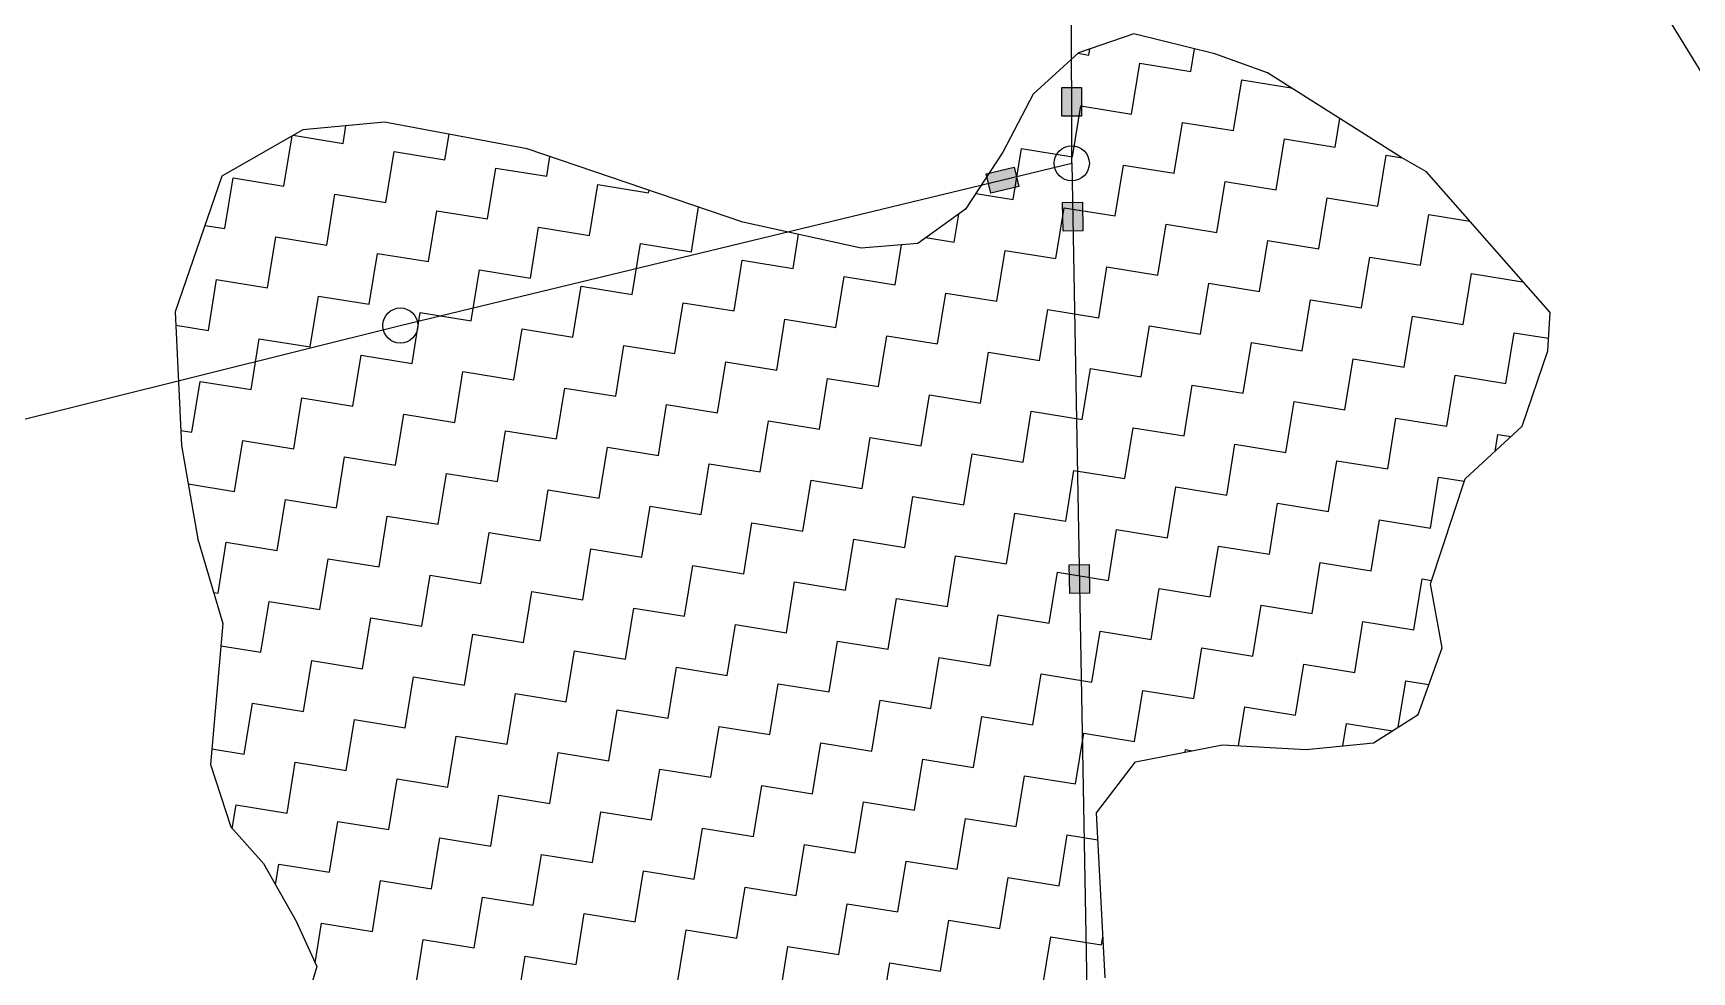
# Model space of a CAD drawing. Header units: metres. Extents: x 318079 to 324759, y 1863980 to 1868406.
# Drawn here: x 319559.3 to 319986.2, y 1867187.2 to 1867428.9 of the extents above; entities that cross this region are included whole.
import ezdxf

# ---------------------------------------------------------------- set-up
doc = ezdxf.new("R2010")
doc.units = ezdxf.units.M
doc.layers.add('POLY_HATCH', color=12, linetype='Continuous')
doc.layers.add('POLY_PARCEL', color=6, linetype='Continuous')

msp = doc.modelspace()

# ---------------------------------------------------------------- hatches: boundary and pattern name
for points in [[(319829.16, 1867414.93), (319824.04, 1867414.92), (319824.06, 1867407.53), (319829.17, 1867407.54)], [(319813.02, 1867389.45), (319811.81, 1867394.41), (319804.63, 1867392.66), (319805.84, 1867387.69)], [(319824.4, 1867377.95), (319829.51, 1867378.04), (319829.38, 1867385.43), (319824.27, 1867385.34)], [(319826.1, 1867284.58), (319831.21, 1867284.68), (319831.08, 1867292.07), (319825.97, 1867291.97)]]:
    msp.add_hatch(color=256).paths.add_polyline_path(points)

# ---------------------------------------------------------------- linework, layer by layer
for points in [[(319824.06, 1867407.53), (319824.04, 1867414.92), (319829.16, 1867414.93), (319829.17, 1867407.54)], [(319804.63, 1867392.66), (319811.81, 1867394.41), (319813.02, 1867389.45), (319805.84, 1867387.69)], [(319829.38, 1867385.43), (319829.51, 1867378.04), (319824.4, 1867377.95), (319824.27, 1867385.34)], [(319831.08, 1867292.07), (319831.21, 1867284.68), (319826.1, 1867284.58), (319825.97, 1867291.97)]]:
    msp.add_lwpolyline(points, close=True)
for centre in [(319826.64, 1867395.41), (319653.81, 1867353.63)]:
    msp.add_circle(centre, 4.52)
at = {"layer": 'POLY_HATCH'}
for p, q in [((319842.63, 1867428.76), (319828.33, 1867423.88)), ((319863.42, 1867423.6), (319842.63, 1867428.76)), ((319828.33, 1867423.88), (319816.69, 1867413.17)), ((319877.05, 1867418.7), (319863.42, 1867423.6)), ((319911.37, 1867396.95), (319877.05, 1867418.7)), ((319816.69, 1867413.17), (319808.86, 1867398.25)), ((319649.73, 1867406), (319628.69, 1867404.01)), ((319686.47, 1867399.16), (319649.73, 1867406)), ((319628.69, 1867404.01), (319607.84, 1867392.09)), ((319741.99, 1867380.28), (319686.47, 1867399.16)), ((319808.86, 1867398.25), (319799.29, 1867383.61)), ((319917.97, 1867393.19), (319911.37, 1867396.95)), ((319607.84, 1867392.09), (319595.88, 1867357.15)), ((319949.74, 1867356.94), (319917.97, 1867393.19)), ((319799.29, 1867383.61), (319787.05, 1867374.79)), ((319772.43, 1867373.56), (319741.99, 1867380.28)), ((319787.05, 1867374.79), (319772.43, 1867373.56)), ((319595.88, 1867357.15), (319597.52, 1867322.7)), ((319949.17, 1867347.11), (319949.74, 1867356.94)), ((319942.6, 1867327.67), (319949.17, 1867347.11)), ((319927.86, 1867314.12), (319942.6, 1867327.67)), ((319597.52, 1867322.7), (319601.73, 1867298.64)), ((319918.93, 1867287.09), (319927.86, 1867314.12)), ((319601.73, 1867298.64), (319608.13, 1867276.92)), ((319921.97, 1867270.66), (319918.93, 1867287.09)), ((319608.13, 1867276.92), (319604.95, 1867240.55)), ((319915.77, 1867253.45), (319921.97, 1867270.66)), ((319904.32, 1867246.19), (319915.77, 1867253.45)), ((319843.07, 1867241.29), (319865.45, 1867245.64)), ((319865.45, 1867245.64), (319886.93, 1867244.44)), ((319886.93, 1867244.44), (319904.32, 1867246.19)), ((319604.95, 1867240.55), (319610.2, 1867224.53)), ((319832.96, 1867228.12), (319843.07, 1867241.29)), ((319835.21, 1867185.63), (319832.96, 1867228.12)), ((319610.2, 1867224.53), (319618.58, 1867215.08)), ((319618.58, 1867215.08), (319626.99, 1867200.23)), ((319626.99, 1867200.23), (319632.31, 1867188.58)), ((319632.31, 1867188.58), (319628.43, 1867175.71))]:
    msp.add_line(p, q, dxfattribs=at)
at = {"layer": 'POLY_HATCH', "linetype": 'Continuous'}
for p, q in [((319828.18, 1867423.74), (319831.05, 1867423.28)), ((319828.18, 1867423.74), (319831.05, 1867423.28)), ((319831.05, 1867423.28), (319831.31, 1867424.9)), ((319831.05, 1867423.28), (319831.31, 1867424.9)), ((319857.26, 1867419.04), (319858.21, 1867424.89)), ((319857.26, 1867419.04), (319858.21, 1867424.89)), ((319842.04, 1867408.06), (319844.16, 1867421.16)), ((319842.04, 1867408.06), (319844.16, 1867421.16)), ((319844.16, 1867421.16), (319857.26, 1867419.04)), ((319844.16, 1867421.16), (319857.26, 1867419.04)), ((319868.25, 1867403.82), (319870.37, 1867416.92)), ((319868.25, 1867403.82), (319870.37, 1867416.92)), ((319870.37, 1867416.92), (319883.1, 1867414.86)), ((319870.37, 1867416.92), (319883.1, 1867414.86)), ((319826.81, 1867397.07), (319828.93, 1867410.18)), ((319826.81, 1867397.07), (319828.93, 1867410.18)), ((319828.93, 1867410.18), (319842.04, 1867408.06)), ((319828.93, 1867410.18), (319842.04, 1867408.06)), ((319639.1, 1867400.54), (319639.83, 1867405.06)), ((319639.1, 1867400.54), (319639.83, 1867405.06)), ((319853.02, 1867392.83), (319855.14, 1867405.94)), ((319853.02, 1867392.83), (319855.14, 1867405.94)), ((319855.14, 1867405.94), (319868.25, 1867403.82)), ((319855.14, 1867405.94), (319868.25, 1867403.82)), ((319894.46, 1867399.58), (319895.65, 1867406.92)), ((319894.46, 1867399.58), (319895.65, 1867406.92)), ((319623.87, 1867389.55), (319625.96, 1867402.45)), ((319623.87, 1867389.55), (319625.96, 1867402.45)), ((319626.25, 1867402.61), (319639.1, 1867400.54)), ((319626.25, 1867402.61), (319639.1, 1867400.54)), ((319665.31, 1867396.3), (319666.38, 1867402.9)), ((319665.31, 1867396.3), (319666.38, 1867402.9)), ((319879.23, 1867388.59), (319881.35, 1867401.7)), ((319879.23, 1867388.59), (319881.35, 1867401.7)), ((319881.35, 1867401.7), (319894.46, 1867399.58)), ((319881.35, 1867401.7), (319894.46, 1867399.58)), ((319650.08, 1867385.31), (319652.2, 1867398.42)), ((319650.08, 1867385.31), (319652.2, 1867398.42)), ((319652.2, 1867398.42), (319665.31, 1867396.3)), ((319652.2, 1867398.42), (319665.31, 1867396.3)), ((319691.52, 1867392.06), (319692.34, 1867397.16)), ((319691.52, 1867392.06), (319692.34, 1867397.16)), ((319811.59, 1867386.08), (319813.71, 1867399.19)), ((319811.59, 1867386.08), (319813.71, 1867399.19)), ((319813.71, 1867399.19), (319826.81, 1867397.07)), ((319813.71, 1867399.19), (319826.81, 1867397.07)), ((319905.44, 1867384.35), (319907.56, 1867397.46)), ((319905.44, 1867384.35), (319907.56, 1867397.46)), ((319907.56, 1867397.46), (319911.66, 1867396.79)), ((319907.56, 1867397.46), (319911.66, 1867396.79)), ((319608.65, 1867378.57), (319610.77, 1867391.67)), ((319608.65, 1867378.57), (319610.77, 1867391.67)), ((319610.77, 1867391.67), (319623.87, 1867389.55)), ((319610.77, 1867391.67), (319623.87, 1867389.55)), ((319676.29, 1867381.07), (319678.41, 1867394.18)), ((319676.29, 1867381.07), (319678.41, 1867394.18)), ((319678.41, 1867394.18), (319691.52, 1867392.06)), ((319678.41, 1867394.18), (319691.52, 1867392.06)), ((319837.8, 1867381.84), (319839.92, 1867394.95)), ((319837.8, 1867381.84), (319839.92, 1867394.95)), ((319839.92, 1867394.95), (319853.02, 1867392.83)), ((319839.92, 1867394.95), (319853.02, 1867392.83)), ((319634.86, 1867374.33), (319636.98, 1867387.43)), ((319634.86, 1867374.33), (319636.98, 1867387.43)), ((319636.98, 1867387.43), (319650.08, 1867385.31)), ((319636.98, 1867387.43), (319650.08, 1867385.31)), ((319702.5, 1867376.83), (319704.62, 1867389.94)), ((319702.5, 1867376.83), (319704.62, 1867389.94)), ((319704.62, 1867389.94), (319717.73, 1867387.82)), ((319704.62, 1867389.94), (319717.73, 1867387.82)), ((319717.73, 1867387.82), (319717.84, 1867388.49)), ((319717.73, 1867387.82), (319717.84, 1867388.49)), ((319801.93, 1867387.65), (319811.59, 1867386.08)), ((319801.93, 1867387.65), (319811.59, 1867386.08)), ((319864.01, 1867377.61), (319866.13, 1867390.71)), ((319864.01, 1867377.61), (319866.13, 1867390.71)), ((319866.13, 1867390.71), (319879.23, 1867388.59)), ((319866.13, 1867390.71), (319879.23, 1867388.59)), ((319661.07, 1867370.09), (319663.19, 1867383.19)), ((319661.07, 1867370.09), (319663.19, 1867383.19)), ((319663.19, 1867383.19), (319676.29, 1867381.07)), ((319663.19, 1867383.19), (319676.29, 1867381.07)), ((319728.72, 1867372.59), (319730.59, 1867384.16)), ((319728.72, 1867372.59), (319730.59, 1867384.16)), ((319822.57, 1867370.86), (319824.69, 1867383.96)), ((319822.57, 1867370.86), (319824.69, 1867383.96)), ((319824.69, 1867383.96), (319837.8, 1867381.84)), ((319824.69, 1867383.96), (319837.8, 1867381.84)), ((319890.22, 1867373.37), (319892.34, 1867386.47)), ((319890.22, 1867373.37), (319892.34, 1867386.47)), ((319892.34, 1867386.47), (319905.44, 1867384.35)), ((319892.34, 1867386.47), (319905.44, 1867384.35)), ((319603.49, 1867379.4), (319608.65, 1867378.57)), ((319603.49, 1867379.4), (319608.65, 1867378.57)), ((319687.28, 1867365.85), (319689.4, 1867378.95)), ((319687.28, 1867365.85), (319689.4, 1867378.95)), ((319689.4, 1867378.95), (319702.5, 1867376.83)), ((319689.4, 1867378.95), (319702.5, 1867376.83)), ((319796.36, 1867375.1), (319797.53, 1867382.34)), ((319796.36, 1867375.1), (319797.53, 1867382.34)), ((319848.78, 1867366.62), (319850.9, 1867379.72)), ((319848.78, 1867366.62), (319850.9, 1867379.72)), ((319850.9, 1867379.72), (319864.01, 1867377.61)), ((319850.9, 1867379.72), (319864.01, 1867377.61)), ((319916.43, 1867369.13), (319918.55, 1867382.23)), ((319916.43, 1867369.13), (319918.55, 1867382.23)), ((319918.55, 1867382.23), (319929.07, 1867380.53)), ((319918.55, 1867382.23), (319929.07, 1867380.53)), ((319619.63, 1867363.34), (319621.75, 1867376.45)), ((319619.63, 1867363.34), (319621.75, 1867376.45)), ((319621.75, 1867376.45), (319634.86, 1867374.33)), ((319621.75, 1867376.45), (319634.86, 1867374.33)), ((319713.49, 1867361.61), (319715.61, 1867374.71)), ((319713.49, 1867361.61), (319715.61, 1867374.71)), ((319715.61, 1867374.71), (319728.72, 1867372.59)), ((319715.61, 1867374.71), (319728.72, 1867372.59)), ((319754.93, 1867368.35), (319756.34, 1867377.11)), ((319754.93, 1867368.35), (319756.34, 1867377.11)), ((319789.11, 1867376.27), (319796.36, 1867375.1)), ((319789.11, 1867376.27), (319796.36, 1867375.1)), ((319874.99, 1867362.38), (319877.11, 1867375.49)), ((319874.99, 1867362.38), (319877.11, 1867375.49)), ((319877.11, 1867375.49), (319890.22, 1867373.37)), ((319877.11, 1867375.49), (319890.22, 1867373.37)), ((319645.84, 1867359.1), (319647.96, 1867372.21)), ((319645.84, 1867359.1), (319647.96, 1867372.21)), ((319647.96, 1867372.21), (319661.07, 1867370.09)), ((319647.96, 1867372.21), (319661.07, 1867370.09)), ((319739.7, 1867357.37), (319741.82, 1867370.47)), ((319739.7, 1867357.37), (319741.82, 1867370.47)), ((319741.82, 1867370.47), (319754.93, 1867368.35)), ((319741.82, 1867370.47), (319754.93, 1867368.35)), ((319781.14, 1867364.11), (319782.81, 1867374.43)), ((319781.14, 1867364.11), (319782.81, 1867374.43)), ((319807.35, 1867359.87), (319809.47, 1867372.98)), ((319807.35, 1867359.87), (319809.47, 1867372.98)), ((319809.47, 1867372.98), (319822.57, 1867370.86)), ((319809.47, 1867372.98), (319822.57, 1867370.86)), ((319901.2, 1867358.14), (319903.32, 1867371.25)), ((319901.2, 1867358.14), (319903.32, 1867371.25)), ((319903.32, 1867371.25), (319916.43, 1867369.13)), ((319903.32, 1867371.25), (319916.43, 1867369.13)), ((319672.05, 1867354.86), (319674.17, 1867367.97)), ((319672.05, 1867354.86), (319674.17, 1867367.97)), ((319674.17, 1867367.97), (319687.28, 1867365.85)), ((319674.17, 1867367.97), (319687.28, 1867365.85)), ((319765.91, 1867353.13), (319768.03, 1867366.23)), ((319765.91, 1867353.13), (319768.03, 1867366.23)), ((319768.03, 1867366.23), (319781.14, 1867364.11)), ((319768.03, 1867366.23), (319781.14, 1867364.11)), ((319833.56, 1867355.63), (319835.68, 1867368.74)), ((319833.56, 1867355.63), (319835.68, 1867368.74)), ((319835.68, 1867368.74), (319848.78, 1867366.62)), ((319835.68, 1867368.74), (319848.78, 1867366.62)), ((319927.41, 1867353.9), (319929.53, 1867367.01)), ((319927.41, 1867353.9), (319929.53, 1867367.01)), ((319929.53, 1867367.01), (319942.64, 1867364.89)), ((319929.53, 1867367.01), (319942.64, 1867364.89)), ((319604.41, 1867352.36), (319606.53, 1867365.46)), ((319604.41, 1867352.36), (319606.53, 1867365.46)), ((319606.53, 1867365.46), (319619.63, 1867363.34)), ((319606.53, 1867365.46), (319619.63, 1867363.34)), ((319698.26, 1867350.62), (319700.38, 1867363.73)), ((319698.26, 1867350.62), (319700.38, 1867363.73)), ((319700.38, 1867363.73), (319713.49, 1867361.61)), ((319700.38, 1867363.73), (319713.49, 1867361.61)), ((319792.12, 1867348.89), (319794.24, 1867361.99)), ((319792.12, 1867348.89), (319794.24, 1867361.99)), ((319794.24, 1867361.99), (319807.35, 1867359.87)), ((319794.24, 1867361.99), (319807.35, 1867359.87)), ((319859.77, 1867351.39), (319861.89, 1867364.5)), ((319859.77, 1867351.39), (319861.89, 1867364.5)), ((319861.89, 1867364.5), (319874.99, 1867362.38)), ((319861.89, 1867364.5), (319874.99, 1867362.38)), ((319942.64, 1867364.89), (319942.66, 1867365.02)), ((319942.64, 1867364.89), (319942.66, 1867365.02)), ((319630.62, 1867348.12), (319632.74, 1867361.22)), ((319630.62, 1867348.12), (319632.74, 1867361.22)), ((319632.74, 1867361.22), (319645.84, 1867359.1)), ((319632.74, 1867361.22), (319645.84, 1867359.1)), ((319724.48, 1867346.38), (319726.6, 1867359.49)), ((319724.48, 1867346.38), (319726.6, 1867359.49)), ((319726.6, 1867359.49), (319739.7, 1867357.37)), ((319726.6, 1867359.49), (319739.7, 1867357.37)), ((319818.33, 1867344.65), (319820.45, 1867357.75)), ((319818.33, 1867344.65), (319820.45, 1867357.75)), ((319820.45, 1867357.75), (319833.56, 1867355.63)), ((319820.45, 1867357.75), (319833.56, 1867355.63)), ((319885.98, 1867347.15), (319888.1, 1867360.26)), ((319885.98, 1867347.15), (319888.1, 1867360.26)), ((319888.1, 1867360.26), (319901.2, 1867358.14)), ((319888.1, 1867360.26), (319901.2, 1867358.14)), ((319596.04, 1867353.71), (319604.41, 1867352.36)), ((319596.04, 1867353.71), (319604.41, 1867352.36)), ((319656.83, 1867343.88), (319658.95, 1867356.98)), ((319656.83, 1867343.88), (319658.95, 1867356.98)), ((319658.95, 1867356.98), (319672.05, 1867354.86)), ((319658.95, 1867356.98), (319672.05, 1867354.86)), ((319750.69, 1867342.14), (319752.81, 1867355.25)), ((319750.69, 1867342.14), (319752.81, 1867355.25)), ((319752.81, 1867355.25), (319765.91, 1867353.13)), ((319752.81, 1867355.25), (319765.91, 1867353.13)), ((319844.54, 1867340.41), (319846.66, 1867353.51)), ((319844.54, 1867340.41), (319846.66, 1867353.51)), ((319846.66, 1867353.51), (319859.77, 1867351.39)), ((319846.66, 1867353.51), (319859.77, 1867351.39)), ((319912.19, 1867342.92), (319914.31, 1867356.02)), ((319912.19, 1867342.92), (319914.31, 1867356.02)), ((319914.31, 1867356.02), (319927.41, 1867353.9)), ((319914.31, 1867356.02), (319927.41, 1867353.9)), ((319615.39, 1867337.13), (319617.51, 1867350.24)), ((319615.39, 1867337.13), (319617.51, 1867350.24)), ((319617.51, 1867350.24), (319630.62, 1867348.12)), ((319617.51, 1867350.24), (319630.62, 1867348.12)), ((319683.04, 1867339.64), (319685.16, 1867352.74)), ((319683.04, 1867339.64), (319685.16, 1867352.74)), ((319685.16, 1867352.74), (319698.26, 1867350.62)), ((319685.16, 1867352.74), (319698.26, 1867350.62)), ((319776.9, 1867337.9), (319779.02, 1867351.01)), ((319776.9, 1867337.9), (319779.02, 1867351.01)), ((319779.02, 1867351.01), (319792.12, 1867348.89)), ((319779.02, 1867351.01), (319792.12, 1867348.89)), ((319870.75, 1867336.17), (319872.87, 1867349.27)), ((319870.75, 1867336.17), (319872.87, 1867349.27)), ((319872.87, 1867349.27), (319885.98, 1867347.15)), ((319872.87, 1867349.27), (319885.98, 1867347.15)), ((319938.4, 1867338.68), (319940.52, 1867351.78)), ((319938.4, 1867338.68), (319940.52, 1867351.78)), ((319940.52, 1867351.78), (319949.36, 1867350.35)), ((319940.52, 1867351.78), (319949.36, 1867350.35)), ((319641.6, 1867332.89), (319643.72, 1867346)), ((319641.6, 1867332.89), (319643.72, 1867346)), ((319643.72, 1867346), (319656.83, 1867343.88)), ((319643.72, 1867346), (319656.83, 1867343.88)), ((319709.25, 1867335.4), (319711.37, 1867348.5)), ((319709.25, 1867335.4), (319711.37, 1867348.5)), ((319711.37, 1867348.5), (319724.48, 1867346.38)), ((319711.37, 1867348.5), (319724.48, 1867346.38)), ((319803.11, 1867333.66), (319805.23, 1867346.77)), ((319803.11, 1867333.66), (319805.23, 1867346.77)), ((319805.23, 1867346.77), (319818.33, 1867344.65)), ((319805.23, 1867346.77), (319818.33, 1867344.65)), ((319896.96, 1867331.93), (319899.08, 1867345.04)), ((319896.96, 1867331.93), (319899.08, 1867345.04)), ((319899.08, 1867345.04), (319912.19, 1867342.92)), ((319899.08, 1867345.04), (319912.19, 1867342.92)), ((319667.81, 1867328.65), (319669.93, 1867341.76)), ((319667.81, 1867328.65), (319669.93, 1867341.76)), ((319669.93, 1867341.76), (319683.04, 1867339.64)), ((319669.93, 1867341.76), (319683.04, 1867339.64)), ((319735.46, 1867331.16), (319737.58, 1867344.26)), ((319735.46, 1867331.16), (319737.58, 1867344.26)), ((319737.58, 1867344.26), (319750.69, 1867342.14)), ((319737.58, 1867344.26), (319750.69, 1867342.14)), ((319829.32, 1867329.42), (319831.44, 1867342.53)), ((319829.32, 1867329.42), (319831.44, 1867342.53)), ((319831.44, 1867342.53), (319844.54, 1867340.41)), ((319831.44, 1867342.53), (319844.54, 1867340.41)), ((319923.18, 1867327.69), (319925.29, 1867340.8)), ((319923.18, 1867327.69), (319925.29, 1867340.8)), ((319925.29, 1867340.8), (319938.4, 1867338.68)), ((319925.29, 1867340.8), (319938.4, 1867338.68)), ((319600.17, 1867326.14), (319602.29, 1867339.25)), ((319600.17, 1867326.14), (319602.29, 1867339.25)), ((319602.29, 1867339.25), (319615.39, 1867337.13)), ((319602.29, 1867339.25), (319615.39, 1867337.13)), ((319694.03, 1867324.41), (319696.15, 1867337.52)), ((319694.03, 1867324.41), (319696.15, 1867337.52)), ((319696.15, 1867337.52), (319709.25, 1867335.4)), ((319696.15, 1867337.52), (319709.25, 1867335.4)), ((319761.67, 1867326.92), (319763.79, 1867340.02)), ((319761.67, 1867326.92), (319763.79, 1867340.02)), ((319763.79, 1867340.02), (319776.9, 1867337.9)), ((319763.79, 1867340.02), (319776.9, 1867337.9)), ((319855.53, 1867325.18), (319857.65, 1867338.29)), ((319855.53, 1867325.18), (319857.65, 1867338.29)), ((319857.65, 1867338.29), (319870.75, 1867336.17)), ((319857.65, 1867338.29), (319870.75, 1867336.17)), ((319626.38, 1867321.9), (319628.5, 1867335.01)), ((319626.38, 1867321.9), (319628.5, 1867335.01)), ((319628.5, 1867335.01), (319641.6, 1867332.89)), ((319628.5, 1867335.01), (319641.6, 1867332.89)), ((319720.24, 1867320.17), (319722.36, 1867333.28)), ((319720.24, 1867320.17), (319722.36, 1867333.28)), ((319722.36, 1867333.28), (319735.46, 1867331.16)), ((319722.36, 1867333.28), (319735.46, 1867331.16)), ((319787.88, 1867322.68), (319790, 1867335.78)), ((319787.88, 1867322.68), (319790, 1867335.78)), ((319790, 1867335.78), (319803.11, 1867333.66)), ((319790, 1867335.78), (319803.11, 1867333.66)), ((319881.74, 1867320.94), (319883.86, 1867334.05)), ((319881.74, 1867320.94), (319883.86, 1867334.05)), ((319883.86, 1867334.05), (319896.96, 1867331.93)), ((319883.86, 1867334.05), (319896.96, 1867331.93)), ((319652.59, 1867317.67), (319654.71, 1867330.77)), ((319652.59, 1867317.67), (319654.71, 1867330.77)), ((319654.71, 1867330.77), (319667.81, 1867328.65)), ((319654.71, 1867330.77), (319667.81, 1867328.65)), ((319746.45, 1867315.93), (319748.57, 1867329.04)), ((319746.45, 1867315.93), (319748.57, 1867329.04)), ((319748.57, 1867329.04), (319761.67, 1867326.92)), ((319748.57, 1867329.04), (319761.67, 1867326.92)), ((319814.09, 1867318.44), (319816.21, 1867331.54)), ((319814.09, 1867318.44), (319816.21, 1867331.54)), ((319816.21, 1867331.54), (319829.32, 1867329.42)), ((319816.21, 1867331.54), (319829.32, 1867329.42)), ((319907.95, 1867316.7), (319910.07, 1867329.81)), ((319907.95, 1867316.7), (319910.07, 1867329.81)), ((319910.07, 1867329.81), (319923.18, 1867327.69)), ((319910.07, 1867329.81), (319923.18, 1867327.69)), ((319597.33, 1867326.6), (319600.17, 1867326.14)), ((319597.33, 1867326.6), (319600.17, 1867326.14)), ((319611.15, 1867310.92), (319613.27, 1867324.02)), ((319611.15, 1867310.92), (319613.27, 1867324.02)), ((319613.27, 1867324.02), (319626.38, 1867321.9)), ((319613.27, 1867324.02), (319626.38, 1867321.9)), ((319678.8, 1867313.43), (319680.92, 1867326.53)), ((319678.8, 1867313.43), (319680.92, 1867326.53)), ((319680.92, 1867326.53), (319694.03, 1867324.41)), ((319680.92, 1867326.53), (319694.03, 1867324.41)), ((319772.66, 1867311.69), (319774.78, 1867324.8)), ((319772.66, 1867311.69), (319774.78, 1867324.8)), ((319774.78, 1867324.8), (319787.88, 1867322.68)), ((319774.78, 1867324.8), (319787.88, 1867322.68)), ((319840.3, 1867314.2), (319842.42, 1867327.3)), ((319840.3, 1867314.2), (319842.42, 1867327.3)), ((319842.42, 1867327.3), (319855.53, 1867325.18)), ((319842.42, 1867327.3), (319855.53, 1867325.18)), ((319935.58, 1867321.21), (319936.28, 1867325.57)), ((319935.58, 1867321.21), (319936.28, 1867325.57)), ((319936.28, 1867325.57), (319939.71, 1867325.02)), ((319936.28, 1867325.57), (319939.71, 1867325.02)), ((319637.36, 1867306.68), (319639.48, 1867319.79)), ((319637.36, 1867306.68), (319639.48, 1867319.79)), ((319639.48, 1867319.79), (319652.59, 1867317.67)), ((319639.48, 1867319.79), (319652.59, 1867317.67)), ((319705.01, 1867309.19), (319707.13, 1867322.29)), ((319705.01, 1867309.19), (319707.13, 1867322.29)), ((319707.13, 1867322.29), (319720.24, 1867320.17)), ((319707.13, 1867322.29), (319720.24, 1867320.17)), ((319798.87, 1867307.45), (319800.99, 1867320.56)), ((319798.87, 1867307.45), (319800.99, 1867320.56)), ((319800.99, 1867320.56), (319814.09, 1867318.44)), ((319800.99, 1867320.56), (319814.09, 1867318.44)), ((319866.51, 1867309.96), (319868.63, 1867323.06)), ((319866.51, 1867309.96), (319868.63, 1867323.06)), ((319868.63, 1867323.06), (319881.74, 1867320.94)), ((319868.63, 1867323.06), (319881.74, 1867320.94)), ((319663.58, 1867302.44), (319665.69, 1867315.55)), ((319663.58, 1867302.44), (319665.69, 1867315.55)), ((319665.69, 1867315.55), (319678.8, 1867313.43)), ((319665.69, 1867315.55), (319678.8, 1867313.43)), ((319731.22, 1867304.95), (319733.34, 1867318.05)), ((319731.22, 1867304.95), (319733.34, 1867318.05)), ((319733.34, 1867318.05), (319746.45, 1867315.93)), ((319733.34, 1867318.05), (319746.45, 1867315.93)), ((319825.08, 1867303.21), (319827.2, 1867316.32)), ((319825.08, 1867303.21), (319827.2, 1867316.32)), ((319827.2, 1867316.32), (319840.3, 1867314.2)), ((319827.2, 1867316.32), (319840.3, 1867314.2)), ((319892.72, 1867305.72), (319894.84, 1867318.82)), ((319892.72, 1867305.72), (319894.84, 1867318.82)), ((319894.84, 1867318.82), (319907.95, 1867316.7)), ((319894.84, 1867318.82), (319907.95, 1867316.7)), ((319599.24, 1867312.85), (319611.15, 1867310.92)), ((319599.24, 1867312.85), (319611.15, 1867310.92)), ((319689.79, 1867298.2), (319691.91, 1867311.31)), ((319689.79, 1867298.2), (319691.91, 1867311.31)), ((319691.91, 1867311.31), (319705.01, 1867309.19)), ((319691.91, 1867311.31), (319705.01, 1867309.19)), ((319757.43, 1867300.71), (319759.55, 1867313.81)), ((319757.43, 1867300.71), (319759.55, 1867313.81)), ((319759.55, 1867313.81), (319772.66, 1867311.69)), ((319759.55, 1867313.81), (319772.66, 1867311.69)), ((319851.29, 1867298.97), (319853.41, 1867312.08)), ((319851.29, 1867298.97), (319853.41, 1867312.08)), ((319853.41, 1867312.08), (319866.51, 1867309.96)), ((319853.41, 1867312.08), (319866.51, 1867309.96)), ((319918.94, 1867301.48), (319921.06, 1867314.58)), ((319918.94, 1867301.48), (319921.06, 1867314.58)), ((319921.06, 1867314.58), (319927.66, 1867313.52)), ((319921.06, 1867314.58), (319927.66, 1867313.52)), ((319622.14, 1867295.69), (319624.26, 1867308.8)), ((319622.14, 1867295.69), (319624.26, 1867308.8)), ((319624.26, 1867308.8), (319637.36, 1867306.68)), ((319624.26, 1867308.8), (319637.36, 1867306.68)), ((319716, 1867293.96), (319718.12, 1867307.07)), ((319716, 1867293.96), (319718.12, 1867307.07)), ((319718.12, 1867307.07), (319731.22, 1867304.95)), ((319718.12, 1867307.07), (319731.22, 1867304.95)), ((319783.64, 1867296.47), (319785.76, 1867309.57)), ((319783.64, 1867296.47), (319785.76, 1867309.57)), ((319785.76, 1867309.57), (319798.87, 1867307.45)), ((319785.76, 1867309.57), (319798.87, 1867307.45)), ((319877.5, 1867294.73), (319879.62, 1867307.84)), ((319877.5, 1867294.73), (319879.62, 1867307.84)), ((319879.62, 1867307.84), (319892.72, 1867305.72)), ((319879.62, 1867307.84), (319892.72, 1867305.72)), ((319648.35, 1867291.45), (319650.47, 1867304.56)), ((319648.35, 1867291.45), (319650.47, 1867304.56)), ((319650.47, 1867304.56), (319663.58, 1867302.44)), ((319650.47, 1867304.56), (319663.58, 1867302.44)), ((319742.21, 1867289.72), (319744.33, 1867302.83)), ((319742.21, 1867289.72), (319744.33, 1867302.83)), ((319744.33, 1867302.83), (319757.43, 1867300.71)), ((319744.33, 1867302.83), (319757.43, 1867300.71)), ((319809.85, 1867292.23), (319811.97, 1867305.33)), ((319809.85, 1867292.23), (319811.97, 1867305.33)), ((319811.97, 1867305.33), (319825.08, 1867303.21)), ((319811.97, 1867305.33), (319825.08, 1867303.21)), ((319903.71, 1867290.49), (319905.83, 1867303.6)), ((319903.71, 1867290.49), (319905.83, 1867303.6)), ((319905.83, 1867303.6), (319918.94, 1867301.48)), ((319905.83, 1867303.6), (319918.94, 1867301.48)), ((319606.91, 1867284.71), (319609.03, 1867297.81)), ((319606.91, 1867284.71), (319609.03, 1867297.81)), ((319609.03, 1867297.81), (319622.14, 1867295.69)), ((319609.03, 1867297.81), (319622.14, 1867295.69)), ((319674.56, 1867287.22), (319676.68, 1867300.32)), ((319674.56, 1867287.22), (319676.68, 1867300.32)), ((319676.68, 1867300.32), (319689.79, 1867298.2)), ((319676.68, 1867300.32), (319689.79, 1867298.2)), ((319768.42, 1867285.48), (319770.54, 1867298.59)), ((319768.42, 1867285.48), (319770.54, 1867298.59)), ((319770.54, 1867298.59), (319783.64, 1867296.47)), ((319770.54, 1867298.59), (319783.64, 1867296.47)), ((319836.06, 1867287.99), (319838.18, 1867301.09)), ((319836.06, 1867287.99), (319838.18, 1867301.09)), ((319838.18, 1867301.09), (319851.29, 1867298.97)), ((319838.18, 1867301.09), (319851.29, 1867298.97)), ((319633.12, 1867280.47), (319635.24, 1867293.57)), ((319633.12, 1867280.47), (319635.24, 1867293.57)), ((319635.24, 1867293.57), (319648.35, 1867291.45)), ((319635.24, 1867293.57), (319648.35, 1867291.45)), ((319700.77, 1867282.98), (319702.89, 1867296.08)), ((319700.77, 1867282.98), (319702.89, 1867296.08)), ((319702.89, 1867296.08), (319716, 1867293.96)), ((319702.89, 1867296.08), (319716, 1867293.96)), ((319794.63, 1867281.24), (319796.75, 1867294.35)), ((319794.63, 1867281.24), (319796.75, 1867294.35)), ((319796.75, 1867294.35), (319809.85, 1867292.23)), ((319796.75, 1867294.35), (319809.85, 1867292.23)), ((319862.27, 1867283.75), (319864.39, 1867296.85)), ((319862.27, 1867283.75), (319864.39, 1867296.85)), ((319864.39, 1867296.85), (319877.5, 1867294.73)), ((319864.39, 1867296.85), (319877.5, 1867294.73)), ((319659.34, 1867276.23), (319661.46, 1867289.33)), ((319659.34, 1867276.23), (319661.46, 1867289.33)), ((319661.46, 1867289.33), (319674.56, 1867287.22)), ((319661.46, 1867289.33), (319674.56, 1867287.22)), ((319726.98, 1867278.74), (319729.1, 1867291.84)), ((319726.98, 1867278.74), (319729.1, 1867291.84)), ((319729.1, 1867291.84), (319742.21, 1867289.72)), ((319729.1, 1867291.84), (319742.21, 1867289.72)), ((319820.84, 1867277), (319822.96, 1867290.11)), ((319820.84, 1867277), (319822.96, 1867290.11)), ((319822.96, 1867290.11), (319836.06, 1867287.99)), ((319822.96, 1867290.11), (319836.06, 1867287.99)), ((319888.49, 1867279.51), (319890.61, 1867292.61)), ((319888.49, 1867279.51), (319890.61, 1867292.61)), ((319890.61, 1867292.61), (319903.71, 1867290.49)), ((319890.61, 1867292.61), (319903.71, 1867290.49)), ((319605.78, 1867284.89), (319606.91, 1867284.71)), ((319605.78, 1867284.89), (319606.91, 1867284.71)), ((319685.55, 1867271.99), (319687.67, 1867285.1)), ((319685.55, 1867271.99), (319687.67, 1867285.1)), ((319687.67, 1867285.1), (319700.77, 1867282.98)), ((319687.67, 1867285.1), (319700.77, 1867282.98)), ((319753.19, 1867274.5), (319755.31, 1867287.6)), ((319753.19, 1867274.5), (319755.31, 1867287.6)), ((319755.31, 1867287.6), (319768.42, 1867285.48)), ((319755.31, 1867287.6), (319768.42, 1867285.48)), ((319847.05, 1867272.76), (319849.17, 1867285.87)), ((319847.05, 1867272.76), (319849.17, 1867285.87)), ((319849.17, 1867285.87), (319862.27, 1867283.75)), ((319849.17, 1867285.87), (319862.27, 1867283.75)), ((319914.7, 1867275.27), (319916.82, 1867288.37)), ((319914.7, 1867275.27), (319916.82, 1867288.37)), ((319916.82, 1867288.37), (319919.22, 1867287.99)), ((319916.82, 1867288.37), (319919.22, 1867287.99)), ((319617.9, 1867269.48), (319620.02, 1867282.59)), ((319617.9, 1867269.48), (319620.02, 1867282.59)), ((319620.02, 1867282.59), (319633.12, 1867280.47)), ((319620.02, 1867282.59), (319633.12, 1867280.47)), ((319711.76, 1867267.75), (319713.88, 1867280.86)), ((319711.76, 1867267.75), (319713.88, 1867280.86)), ((319713.88, 1867280.86), (319726.98, 1867278.74)), ((319713.88, 1867280.86), (319726.98, 1867278.74)), ((319779.4, 1867270.26), (319781.52, 1867283.36)), ((319779.4, 1867270.26), (319781.52, 1867283.36)), ((319781.52, 1867283.36), (319794.63, 1867281.24)), ((319781.52, 1867283.36), (319794.63, 1867281.24)), ((319873.26, 1867268.52), (319875.38, 1867281.63)), ((319873.26, 1867268.52), (319875.38, 1867281.63)), ((319875.38, 1867281.63), (319888.49, 1867279.51)), ((319875.38, 1867281.63), (319888.49, 1867279.51)), ((319644.11, 1867265.24), (319646.23, 1867278.35)), ((319644.11, 1867265.24), (319646.23, 1867278.35)), ((319646.23, 1867278.35), (319659.34, 1867276.23)), ((319646.23, 1867278.35), (319659.34, 1867276.23)), ((319737.97, 1867263.51), (319740.09, 1867276.62)), ((319737.97, 1867263.51), (319740.09, 1867276.62)), ((319740.09, 1867276.62), (319753.19, 1867274.5)), ((319740.09, 1867276.62), (319753.19, 1867274.5)), ((319805.61, 1867266.02), (319807.73, 1867279.12)), ((319805.61, 1867266.02), (319807.73, 1867279.12)), ((319807.73, 1867279.12), (319820.84, 1867277)), ((319807.73, 1867279.12), (319820.84, 1867277)), ((319899.47, 1867264.28), (319901.59, 1867277.39)), ((319899.47, 1867264.28), (319901.59, 1867277.39)), ((319901.59, 1867277.39), (319914.7, 1867275.27)), ((319901.59, 1867277.39), (319914.7, 1867275.27)), ((319670.32, 1867261), (319672.44, 1867274.11)), ((319670.32, 1867261), (319672.44, 1867274.11)), ((319672.44, 1867274.11), (319685.55, 1867271.99)), ((319672.44, 1867274.11), (319685.55, 1867271.99)), ((319764.18, 1867259.27), (319766.3, 1867272.38)), ((319764.18, 1867259.27), (319766.3, 1867272.38)), ((319766.3, 1867272.38), (319779.4, 1867270.26)), ((319766.3, 1867272.38), (319779.4, 1867270.26)), ((319831.82, 1867261.78), (319833.94, 1867274.88)), ((319831.82, 1867261.78), (319833.94, 1867274.88)), ((319833.94, 1867274.88), (319847.05, 1867272.76)), ((319833.94, 1867274.88), (319847.05, 1867272.76)), ((319607.63, 1867271.15), (319617.9, 1867269.48)), ((319607.63, 1867271.15), (319617.9, 1867269.48)), ((319696.53, 1867256.76), (319698.65, 1867269.87)), ((319696.53, 1867256.76), (319698.65, 1867269.87)), ((319698.65, 1867269.87), (319711.76, 1867267.75)), ((319698.65, 1867269.87), (319711.76, 1867267.75)), ((319790.39, 1867255.03), (319792.51, 1867268.14)), ((319790.39, 1867255.03), (319792.51, 1867268.14)), ((319792.51, 1867268.14), (319805.61, 1867266.02)), ((319792.51, 1867268.14), (319805.61, 1867266.02)), ((319858.03, 1867257.54), (319860.15, 1867270.64)), ((319858.03, 1867257.54), (319860.15, 1867270.64)), ((319860.15, 1867270.64), (319873.26, 1867268.52)), ((319860.15, 1867270.64), (319873.26, 1867268.52)), ((319628.89, 1867254.26), (319631, 1867267.36)), ((319628.89, 1867254.26), (319631, 1867267.36)), ((319631, 1867267.36), (319644.11, 1867265.24)), ((319631, 1867267.36), (319644.11, 1867265.24)), ((319722.74, 1867252.53), (319724.86, 1867265.63)), ((319722.74, 1867252.53), (319724.86, 1867265.63)), ((319724.86, 1867265.63), (319737.97, 1867263.51)), ((319724.86, 1867265.63), (319737.97, 1867263.51)), ((319816.6, 1867250.79), (319818.72, 1867263.9)), ((319816.6, 1867250.79), (319818.72, 1867263.9)), ((319818.72, 1867263.9), (319831.82, 1867261.78)), ((319818.72, 1867263.9), (319831.82, 1867261.78)), ((319884.25, 1867253.3), (319886.37, 1867266.4)), ((319884.25, 1867253.3), (319886.37, 1867266.4)), ((319886.37, 1867266.4), (319899.47, 1867264.28)), ((319886.37, 1867266.4), (319899.47, 1867264.28)), ((319655.1, 1867250.02), (319657.22, 1867263.12)), ((319655.1, 1867250.02), (319657.22, 1867263.12)), ((319657.22, 1867263.12), (319670.32, 1867261)), ((319657.22, 1867263.12), (319670.32, 1867261)), ((319748.95, 1867248.29), (319751.07, 1867261.39)), ((319748.95, 1867248.29), (319751.07, 1867261.39)), ((319751.07, 1867261.39), (319764.18, 1867259.27)), ((319751.07, 1867261.39), (319764.18, 1867259.27)), ((319842.81, 1867246.55), (319844.93, 1867259.66)), ((319842.81, 1867246.55), (319844.93, 1867259.66)), ((319844.93, 1867259.66), (319858.03, 1867257.54)), ((319844.93, 1867259.66), (319858.03, 1867257.54)), ((319910.64, 1867250.19), (319912.58, 1867262.16)), ((319910.64, 1867250.19), (319912.58, 1867262.16)), ((319912.58, 1867262.16), (319918.56, 1867261.2)), ((319912.58, 1867262.16), (319918.56, 1867261.2)), ((319613.66, 1867243.27), (319615.78, 1867256.38)), ((319613.66, 1867243.27), (319615.78, 1867256.38)), ((319615.78, 1867256.38), (319628.89, 1867254.26)), ((319615.78, 1867256.38), (319628.89, 1867254.26)), ((319681.31, 1867245.78), (319683.43, 1867258.88)), ((319681.31, 1867245.78), (319683.43, 1867258.88)), ((319683.43, 1867258.88), (319696.53, 1867256.76)), ((319683.43, 1867258.88), (319696.53, 1867256.76)), ((319775.16, 1867244.05), (319777.28, 1867257.15)), ((319775.16, 1867244.05), (319777.28, 1867257.15)), ((319777.28, 1867257.15), (319790.39, 1867255.03)), ((319777.28, 1867257.15), (319790.39, 1867255.03)), ((319869.52, 1867245.42), (319871.14, 1867255.42)), ((319869.52, 1867245.42), (319871.14, 1867255.42)), ((319871.14, 1867255.42), (319884.25, 1867253.3)), ((319871.14, 1867255.42), (319884.25, 1867253.3)), ((319639.87, 1867239.03), (319641.99, 1867252.14)), ((319639.87, 1867239.03), (319641.99, 1867252.14)), ((319641.99, 1867252.14), (319655.1, 1867250.02)), ((319641.99, 1867252.14), (319655.1, 1867250.02)), ((319707.52, 1867241.54), (319709.64, 1867254.64)), ((319707.52, 1867241.54), (319709.64, 1867254.64)), ((319709.64, 1867254.64), (319722.74, 1867252.53)), ((319709.64, 1867254.64), (319722.74, 1867252.53)), ((319801.37, 1867239.81), (319803.49, 1867252.91)), ((319801.37, 1867239.81), (319803.49, 1867252.91)), ((319803.49, 1867252.91), (319816.6, 1867250.79)), ((319803.49, 1867252.91), (319816.6, 1867250.79)), ((319896.42, 1867245.39), (319897.35, 1867251.18)), ((319896.42, 1867245.39), (319897.35, 1867251.18)), ((319897.35, 1867251.18), (319909.18, 1867249.27)), ((319897.35, 1867251.18), (319909.18, 1867249.27)), ((319666.08, 1867234.79), (319668.2, 1867247.9)), ((319666.08, 1867234.79), (319668.2, 1867247.9)), ((319668.2, 1867247.9), (319681.31, 1867245.78)), ((319668.2, 1867247.9), (319681.31, 1867245.78)), ((319733.73, 1867237.3), (319735.85, 1867250.41)), ((319733.73, 1867237.3), (319735.85, 1867250.41)), ((319735.85, 1867250.41), (319748.95, 1867248.29)), ((319735.85, 1867250.41), (319748.95, 1867248.29)), ((319827.58, 1867235.57), (319829.7, 1867248.67)), ((319827.58, 1867235.57), (319829.7, 1867248.67)), ((319829.7, 1867248.67), (319842.81, 1867246.55)), ((319829.7, 1867248.67), (319842.81, 1867246.55)), ((319605.31, 1867244.62), (319613.66, 1867243.27)), ((319605.31, 1867244.62), (319613.66, 1867243.27)), ((319692.29, 1867230.55), (319694.41, 1867243.66)), ((319692.29, 1867230.55), (319694.41, 1867243.66)), ((319694.41, 1867243.66), (319707.52, 1867241.54)), ((319694.41, 1867243.66), (319707.52, 1867241.54)), ((319759.94, 1867233.06), (319762.06, 1867246.17)), ((319759.94, 1867233.06), (319762.06, 1867246.17)), ((319762.06, 1867246.17), (319775.16, 1867244.05)), ((319762.06, 1867246.17), (319775.16, 1867244.05)), ((319855.81, 1867243.77), (319855.92, 1867244.43)), ((319855.81, 1867243.77), (319855.92, 1867244.43)), ((319855.92, 1867244.43), (319857.72, 1867244.14)), ((319855.92, 1867244.43), (319857.72, 1867244.14)), ((319624.65, 1867228.05), (319626.77, 1867241.15)), ((319624.65, 1867228.05), (319626.77, 1867241.15)), ((319626.77, 1867241.15), (319639.87, 1867239.03)), ((319626.77, 1867241.15), (319639.87, 1867239.03)), ((319718.5, 1867226.31), (319720.62, 1867239.42)), ((319718.5, 1867226.31), (319720.62, 1867239.42)), ((319720.62, 1867239.42), (319733.73, 1867237.3)), ((319720.62, 1867239.42), (319733.73, 1867237.3)), ((319786.15, 1867228.82), (319788.27, 1867241.93)), ((319786.15, 1867228.82), (319788.27, 1867241.93)), ((319788.27, 1867241.93), (319801.37, 1867239.81)), ((319788.27, 1867241.93), (319801.37, 1867239.81)), ((319650.86, 1867223.81), (319652.98, 1867236.91)), ((319650.86, 1867223.81), (319652.98, 1867236.91)), ((319652.98, 1867236.91), (319666.08, 1867234.79)), ((319652.98, 1867236.91), (319666.08, 1867234.79)), ((319744.71, 1867222.07), (319746.83, 1867235.18)), ((319744.71, 1867222.07), (319746.83, 1867235.18)), ((319746.83, 1867235.18), (319759.94, 1867233.06)), ((319746.83, 1867235.18), (319759.94, 1867233.06)), ((319812.36, 1867224.58), (319814.48, 1867237.69)), ((319812.36, 1867224.58), (319814.48, 1867237.69)), ((319814.48, 1867237.69), (319827.58, 1867235.57)), ((319814.48, 1867237.69), (319827.58, 1867235.57)), ((319610.56, 1867224.12), (319611.54, 1867230.17)), ((319610.56, 1867224.12), (319611.54, 1867230.17)), ((319611.54, 1867230.17), (319624.65, 1867228.05)), ((319611.54, 1867230.17), (319624.65, 1867228.05)), ((319677.07, 1867219.57), (319679.19, 1867232.67)), ((319677.07, 1867219.57), (319679.19, 1867232.67)), ((319679.19, 1867232.67), (319692.29, 1867230.55)), ((319679.19, 1867232.67), (319692.29, 1867230.55)), ((319770.92, 1867217.84), (319773.04, 1867230.94)), ((319770.92, 1867217.84), (319773.04, 1867230.94)), ((319773.04, 1867230.94), (319786.15, 1867228.82)), ((319773.04, 1867230.94), (319786.15, 1867228.82)), ((319635.63, 1867212.82), (319637.75, 1867225.93)), ((319635.63, 1867212.82), (319637.75, 1867225.93)), ((319637.75, 1867225.93), (319650.86, 1867223.81)), ((319637.75, 1867225.93), (319650.86, 1867223.81)), ((319703.28, 1867215.33), (319705.4, 1867228.43)), ((319703.28, 1867215.33), (319705.4, 1867228.43)), ((319705.4, 1867228.43), (319718.5, 1867226.31)), ((319705.4, 1867228.43), (319718.5, 1867226.31)), ((319797.13, 1867213.6), (319799.25, 1867226.7)), ((319797.13, 1867213.6), (319799.25, 1867226.7)), ((319799.25, 1867226.7), (319812.36, 1867224.58)), ((319799.25, 1867226.7), (319812.36, 1867224.58)), ((319661.84, 1867208.58), (319663.96, 1867221.69)), ((319661.84, 1867208.58), (319663.96, 1867221.69)), ((319663.96, 1867221.69), (319677.07, 1867219.57)), ((319663.96, 1867221.69), (319677.07, 1867219.57)), ((319729.49, 1867211.09), (319731.61, 1867224.19)), ((319729.49, 1867211.09), (319731.61, 1867224.19)), ((319731.61, 1867224.19), (319744.71, 1867222.07)), ((319731.61, 1867224.19), (319744.71, 1867222.07)), ((319823.35, 1867209.36), (319825.46, 1867222.46)), ((319823.35, 1867209.36), (319825.46, 1867222.46)), ((319825.46, 1867222.46), (319833.33, 1867221.19)), ((319825.46, 1867222.46), (319833.33, 1867221.19)), ((319688.05, 1867204.34), (319690.17, 1867217.45)), ((319688.05, 1867204.34), (319690.17, 1867217.45)), ((319690.17, 1867217.45), (319703.28, 1867215.33)), ((319690.17, 1867217.45), (319703.28, 1867215.33)), ((319755.7, 1867206.85), (319757.82, 1867219.96)), ((319755.7, 1867206.85), (319757.82, 1867219.96)), ((319757.82, 1867219.96), (319770.92, 1867217.84)), ((319757.82, 1867219.96), (319770.92, 1867217.84)), ((319621.67, 1867209.63), (319622.53, 1867214.94)), ((319621.67, 1867209.63), (319622.53, 1867214.94)), ((319622.53, 1867214.94), (319635.63, 1867212.82)), ((319622.53, 1867214.94), (319635.63, 1867212.82)), ((319714.26, 1867200.1), (319716.38, 1867213.21)), ((319714.26, 1867200.1), (319716.38, 1867213.21)), ((319716.38, 1867213.21), (319729.49, 1867211.09)), ((319716.38, 1867213.21), (319729.49, 1867211.09)), ((319781.91, 1867202.61), (319784.03, 1867215.72)), ((319781.91, 1867202.61), (319784.03, 1867215.72)), ((319784.03, 1867215.72), (319797.13, 1867213.6)), ((319784.03, 1867215.72), (319797.13, 1867213.6)), ((319646.62, 1867197.6), (319648.74, 1867210.7)), ((319646.62, 1867197.6), (319648.74, 1867210.7)), ((319648.74, 1867210.7), (319661.84, 1867208.58)), ((319648.74, 1867210.7), (319661.84, 1867208.58)), ((319740.47, 1867195.86), (319742.59, 1867208.97)), ((319740.47, 1867195.86), (319742.59, 1867208.97)), ((319742.59, 1867208.97), (319755.7, 1867206.85)), ((319742.59, 1867208.97), (319755.7, 1867206.85)), ((319808.12, 1867198.37), (319810.24, 1867211.48)), ((319808.12, 1867198.37), (319810.24, 1867211.48)), ((319810.24, 1867211.48), (319823.35, 1867209.36)), ((319810.24, 1867211.48), (319823.35, 1867209.36)), ((319672.83, 1867193.36), (319674.95, 1867206.46)), ((319672.83, 1867193.36), (319674.95, 1867206.46)), ((319674.95, 1867206.46), (319688.05, 1867204.34)), ((319674.95, 1867206.46), (319688.05, 1867204.34)), ((319766.68, 1867191.62), (319768.8, 1867204.73)), ((319766.68, 1867191.62), (319768.8, 1867204.73)), ((319768.8, 1867204.73), (319781.91, 1867202.61)), ((319768.8, 1867204.73), (319781.91, 1867202.61)), ((319631.87, 1867189.55), (319633.51, 1867199.72)), ((319631.87, 1867189.55), (319633.51, 1867199.72)), ((319633.51, 1867199.72), (319646.62, 1867197.6)), ((319633.51, 1867199.72), (319646.62, 1867197.6)), ((319699.04, 1867189.12), (319701.16, 1867202.22)), ((319699.04, 1867189.12), (319701.16, 1867202.22)), ((319701.16, 1867202.22), (319714.26, 1867200.1)), ((319701.16, 1867202.22), (319714.26, 1867200.1)), ((319792.89, 1867187.38), (319795.01, 1867200.49)), ((319792.89, 1867187.38), (319795.01, 1867200.49)), ((319795.01, 1867200.49), (319808.12, 1867198.37)), ((319795.01, 1867200.49), (319808.12, 1867198.37)), ((319657.6, 1867182.37), (319659.72, 1867195.48)), ((319657.6, 1867182.37), (319659.72, 1867195.48)), ((319659.72, 1867195.48), (319672.83, 1867193.36)), ((319659.72, 1867195.48), (319672.83, 1867193.36)), ((319725.25, 1867184.88), (319727.37, 1867197.98)), ((319725.25, 1867184.88), (319727.37, 1867197.98)), ((319727.37, 1867197.98), (319740.47, 1867195.86)), ((319727.37, 1867197.98), (319740.47, 1867195.86)), ((319819.11, 1867183.15), (319821.23, 1867196.25)), ((319819.11, 1867183.15), (319821.23, 1867196.25)), ((319821.23, 1867196.25), (319834.33, 1867194.13)), ((319821.23, 1867196.25), (319834.33, 1867194.13)), ((319834.33, 1867194.13), (319834.65, 1867196.13)), ((319834.33, 1867194.13), (319834.65, 1867196.13)), ((319683.81, 1867178.13), (319685.93, 1867191.24)), ((319683.81, 1867178.13), (319685.93, 1867191.24)), ((319685.93, 1867191.24), (319699.04, 1867189.12)), ((319685.93, 1867191.24), (319699.04, 1867189.12)), ((319751.46, 1867180.64), (319753.58, 1867193.74)), ((319751.46, 1867180.64), (319753.58, 1867193.74)), ((319753.58, 1867193.74), (319766.68, 1867191.62)), ((319753.58, 1867193.74), (319766.68, 1867191.62)), ((319777.67, 1867176.4), (319779.79, 1867189.5)), ((319777.67, 1867176.4), (319779.79, 1867189.5)), ((319779.79, 1867189.5), (319792.89, 1867187.38)), ((319779.79, 1867189.5), (319792.89, 1867187.38))]:
    msp.add_line(p, q, dxfattribs=at)
at = {"layer": 'POLY_PARCEL'}
for p, q in [((319826.64, 1867395.41), (319826.02, 1867689.32)), ((319916.96, 1867535.89), (319999.82, 1867400.48)), ((319653.81, 1867353.63), (319826.64, 1867395.41)), ((319826.64, 1867395.41), (319831.36, 1867136.22)), ((319536.38, 1867324.35), (319653.81, 1867353.63))]:
    msp.add_line(p, q, dxfattribs=at)

doc.saveas('drawing.dxf')
